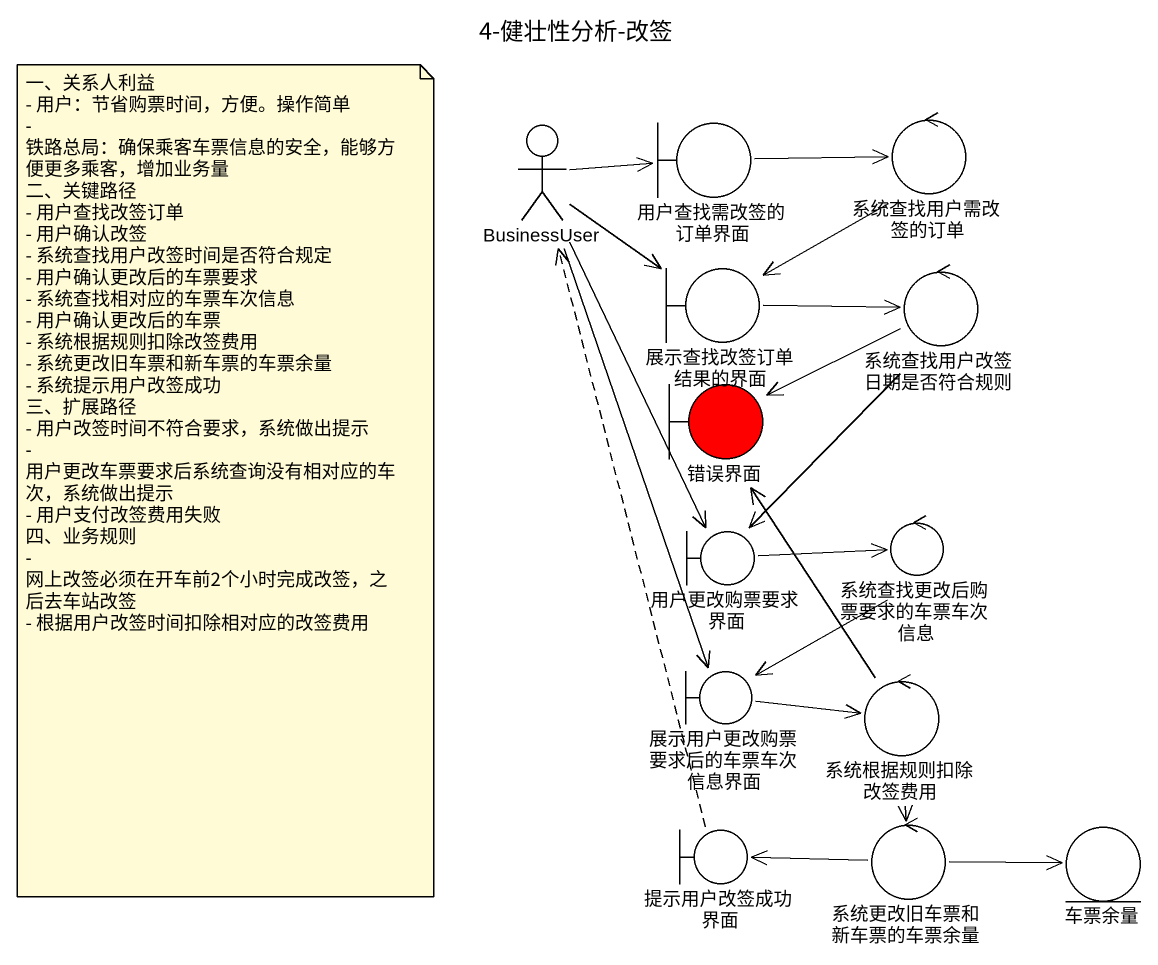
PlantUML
@startuml
title 4-健壮性分析-改签
actor BusinessUser
boundary 用户查找需改签的订单界面
control 系统查找用户需改签的订单
boundary 展示查找改签订单结果的界面
control 系统查找用户改签日期是否符合规则
boundary 错误界面 #FF0000
boundary 用户更改购票要求界面
control 系统查找更改后购票要求的车票车次信息
boundary 展示用户更改购票要求后的车票车次信息界面
control 系统根据规则扣除改签费用
boundary 提示用户改签成功界面
control 系统更改旧车票和新车票的车票余量
entity 车票余量
BusinessUser -right-> 用户查找需改签的订单界面
BusinessUser --> 展示查找改签订单结果的界面
BusinessUser --> 用户更改购票要求界面
BusinessUser --> 展示用户更改购票要求后的车票车次信息界面
用户查找需改签的订单界面 -right-> 系统查找用户需改签的订单
系统查找用户需改签的订单 --> 展示查找改签订单结果的界面
展示查找改签订单结果的界面 -right-> 系统查找用户改签日期是否符合规则
系统查找用户改签日期是否符合规则 -left-> 错误界面
系统查找用户改签日期是否符合规则 --> 用户更改购票要求界面
用户更改购票要求界面 -right-> 系统查找更改后购票要求的车票车次信息
系统查找更改后购票要求的车票车次信息 --> 展示用户更改购票要求后的车票车次信息界面
展示用户更改购票要求后的车票车次信息界面 -right-> 系统根据规则扣除改签费用
系统根据规则扣除改签费用 -up-> 错误界面
系统根据规则扣除改签费用 --> 系统更改旧车票和新车票的车票余量
提示用户改签成功界面 .up.> BusinessUser
系统更改旧车票和新车票的车票余量 -left-> 提示用户改签成功界面
系统更改旧车票和新车票的车票余量 -right-> 车票余量
note as N1
  一、关系人利益
  - 用户：节省购票时间，方便。操作简单
  - 铁路总局：确保乘客车票信息的安全，能够方便更多乘客，增加业务量
  二、关键路径
  - 用户查找改签订单
  - 用户确认改签
  - 系统查找用户改签时间是否符合规定
  - 用户确认更改后的车票要求
  - 系统查找相对应的车票车次信息
  - 用户确认更改后的车票
  - 系统根据规则扣除改签费用
  - 系统更改旧车票和新车票的车票余量
  - 系统提示用户改签成功
  三、扩展路径
  - 用户改签时间不符合要求，系统做出提示
  - 用户更改车票要求后系统查询没有相对应的车次，系统做出提示
  - 用户支付改签费用失败
  四、业务规则
  - 网上改签必须在开车前2个小时完成改签，之后去车站改签
  - 根据用户改签时间扣除相对应的改签费用
end note
@enduml
